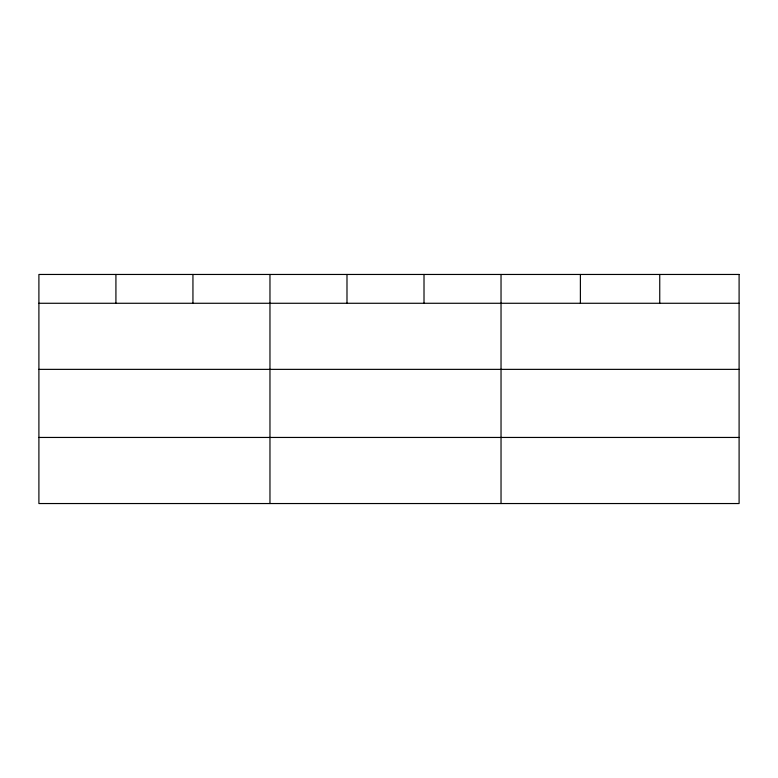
<?xml version="1.0" encoding="UTF-8"?>
<svg xmlns="http://www.w3.org/2000/svg" width="778" height="778" viewBox="0 0 778 778"><rect width="100%" height="100%" fill="white"/><g stroke="black" fill="none" stroke-linecap="round" stroke-linejoin="round"><path stroke-width="1.17" d="M38.9 303.274L739.1 303.274M38.9 369.365L739.1 369.365M38.9 437.45L739.1 437.45M659.744 274.459L659.744 303.274M580.388 274.459L580.388 303.274M501.032 274.459L501.032 503.541M424.01 274.459L424.01 303.274M346.988 274.459L346.988 303.274M269.966 274.459L269.966 503.541M192.944 274.459L192.944 303.274M115.922 274.459L115.922 303.274M739.1 274.459L38.9 274.459L38.9 503.541L739.1 503.541L739.1 274.459"/></g></svg>
